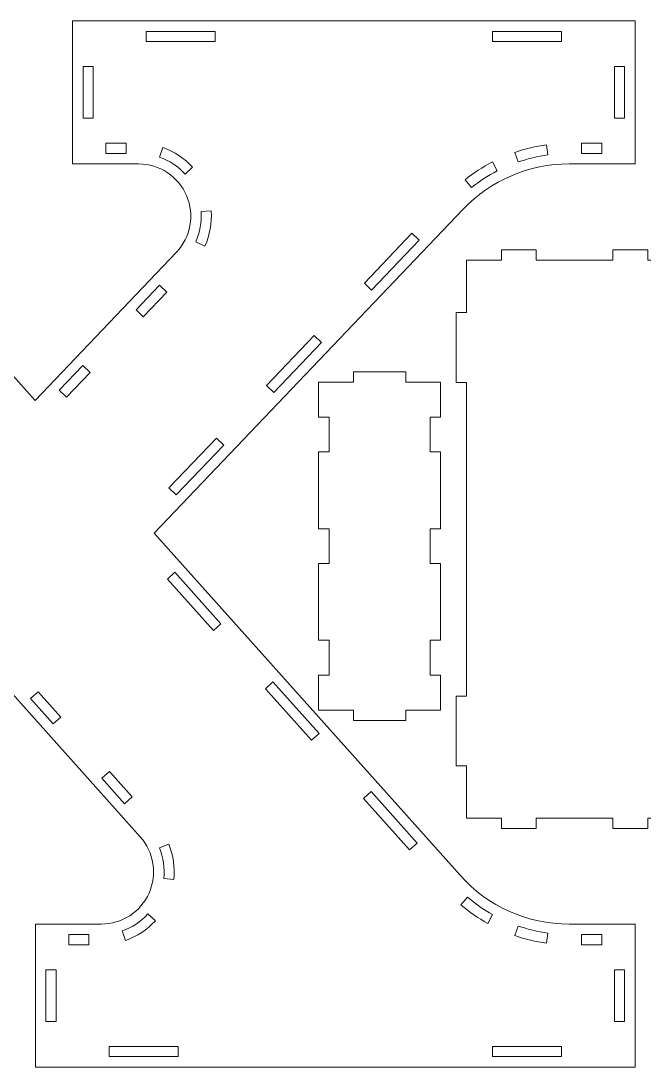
# Model space of a CAD drawing. Header units: millimetres. Extents: x -357 to 357, y -682 to 682.
# Drawn here: x -181.2 to -2.4, y -475.9 to -175.9 of the extents above; entities that cross this region are included whole.
import ezdxf

# ---------------------------------------------------------------- set-up
doc = ezdxf.new("R2010")
doc.units = ezdxf.units.MM
doc.header["$MEASUREMENT"] = 0
doc.layers.add('Camada 1', color=7, linetype='Continuous')

msp = doc.modelspace()

# ---------------------------------------------------------------- linework, layer by layer
at = {"layer": 'Camada 1', "color": 250, "lineweight": 20}
for points, knots in [([(-185.2397, -367.0483), (-185.2397, -367.0483), (-225.7546, -409.4988), (-225.7546, -409.4988), (-225.7546, -409.4988), (-229.8812, -413.8225), (-231.0453, -420.2617), (-228.6937, -425.7566), (-228.6937, -425.7566), (-226.3318, -431.2759), (-220.907, -434.8551), (-214.9035, -434.8551), (-214.9035, -434.8551), (-214.9035, -434.8551), (-196.0072, -434.8551), (-196.0072, -434.8551), (-196.0072, -434.8551), (-196.0072, -434.8551), (-196.0072, -475.8551), (-196.0072, -475.8551), (-196.0072, -475.8551), (-196.0072, -475.8551), (-357.3245, -475.8551), (-357.3245, -475.8551), (-357.3245, -475.8551), (-357.3245, -475.8551), (-357.3245, -434.8551), (-357.3245, -434.8551), (-357.3245, -434.8551), (-357.3245, -434.8551), (-338.4282, -434.8551), (-338.4282, -434.8551), (-338.4282, -434.8551), (-326.9497, -434.8551), (-315.9701, -430.1564), (-308.0451, -421.8528), (-308.0451, -421.8528), (-308.0451, -421.8528), (-219.3559, -328.9267), (-219.3559, -328.9267), (-219.3559, -328.9267), (-219.3559, -328.9267), (-307.1311, -230.8463), (-307.1311, -230.8463), (-307.1311, -230.8463), (-315.0983, -221.9437), (-326.4811, -216.8551), (-338.4282, -216.8551), (-338.4282, -216.8551), (-338.4282, -216.8551), (-357.3245, -216.8551), (-357.3245, -216.8551), (-357.3245, -216.8551), (-357.3245, -216.8551), (-357.3245, -175.8551), (-357.3245, -175.8551), (-357.3245, -175.8551), (-357.3245, -175.8551), (-185.3418, -175.8551), (-185.3418, -175.8551), (-185.3418, -175.8551), (-185.3418, -175.8551), (-185.3418, -216.8551), (-185.3418, -216.8551), (-185.3418, -216.8551), (-185.3418, -216.8551), (-204.2381, -216.8551), (-204.2381, -216.8551), (-204.2381, -216.8551), (-210.1542, -216.8551), (-215.5175, -220.3322), (-217.932, -225.7332), (-217.932, -225.7332), (-220.3419, -231.124), (-219.3534, -237.4581), (-215.4156, -241.8583), (-215.4156, -241.8583), (-215.4156, -241.8583), (-177.1093, -284.6619), (-177.1093, -284.6619), (-177.1093, -284.6619), (-177.1093, -284.6619), (-136.5944, -242.2114), (-136.5944, -242.2114), (-136.5944, -242.2114), (-132.4678, -237.8877), (-131.3038, -231.4486), (-133.6553, -225.9537), (-133.6553, -225.9537), (-136.0172, -220.4344), (-141.442, -216.8551), (-147.4455, -216.8551), (-147.4455, -216.8551), (-147.4455, -216.8551), (-166.3418, -216.8551), (-166.3418, -216.8551), (-166.3418, -216.8551), (-166.3418, -216.8551), (-166.3418, -175.8551), (-166.3418, -175.8551), (-166.3418, -175.8551), (-166.3418, -175.8551), (-5.0245, -175.8551), (-5.0245, -175.8551), (-5.0245, -175.8551), (-5.0245, -175.8551), (-5.0245, -216.8551), (-5.0245, -216.8551), (-5.0245, -216.8551), (-5.0245, -216.8551), (-23.9208, -216.8551), (-23.9208, -216.8551), (-23.9208, -216.8551), (-35.3993, -216.8551), (-46.3789, -221.5538), (-54.3039, -229.8574), (-54.3039, -229.8574), (-54.3039, -229.8574), (-142.9931, -322.7835), (-142.9931, -322.7835), (-142.9931, -322.7835), (-142.9931, -322.7835), (-55.2179, -420.8639), (-55.2179, -420.8639), (-55.2179, -420.8639), (-47.2507, -429.7665), (-35.8679, -434.8551), (-23.9208, -434.8551), (-23.9208, -434.8551), (-23.9208, -434.8551), (-5.0245, -434.8551), (-5.0245, -434.8551), (-5.0245, -434.8551), (-5.0245, -434.8551), (-5.0245, -475.8551), (-5.0245, -475.8551), (-5.0245, -475.8551), (-5.0245, -475.8551), (-177.0072, -475.8551), (-177.0072, -475.8551), (-177.0072, -475.8551), (-177.0072, -475.8551), (-177.0072, -434.8551), (-177.0072, -434.8551), (-177.0072, -434.8551), (-177.0072, -434.8551), (-158.1109, -434.8551), (-158.1109, -434.8551), (-158.1109, -434.8551), (-152.1947, -434.8551), (-146.8315, -431.378), (-144.417, -425.9769), (-144.417, -425.9769), (-142.0071, -420.5862), (-142.9955, -414.2522), (-146.9333, -409.852), (-146.9333, -409.852), (-146.9333, -409.852), (-185.2397, -367.0483), (-185.2397, -367.0483)], [0, 0, 0, 0, 0.02439024, 0.02439024, 0.02439024, 0.02439024, 0.04878049, 0.04878049, 0.04878049, 0.04878049, 0.07317073, 0.07317073, 0.07317073, 0.07317073, 0.09756098, 0.09756098, 0.09756098, 0.09756098, 0.12195122, 0.12195122, 0.12195122, 0.12195122, 0.14634146, 0.14634146, 0.14634146, 0.14634146, 0.17073171, 0.17073171, 0.17073171, 0.17073171, 0.19512195, 0.19512195, 0.19512195, 0.19512195, 0.2195122, 0.2195122, 0.2195122, 0.2195122, 0.24390244, 0.24390244, 0.24390244, 0.24390244, 0.26829268, 0.26829268, 0.26829268, 0.26829268, 0.29268293, 0.29268293, 0.29268293, 0.29268293, 0.31707317, 0.31707317, 0.31707317, 0.31707317, 0.34146341, 0.34146341, 0.34146341, 0.34146341, 0.36585366, 0.36585366, 0.36585366, 0.36585366, 0.3902439, 0.3902439, 0.3902439, 0.3902439, 0.41463415, 0.41463415, 0.41463415, 0.41463415, 0.43902439, 0.43902439, 0.43902439, 0.43902439, 0.46341463, 0.46341463, 0.46341463, 0.46341463, 0.48780488, 0.48780488, 0.48780488, 0.48780488, 0.51219512, 0.51219512, 0.51219512, 0.51219512, 0.53658537, 0.53658537, 0.53658537, 0.53658537, 0.56097561, 0.56097561, 0.56097561, 0.56097561, 0.58536585, 0.58536585, 0.58536585, 0.58536585, 0.6097561, 0.6097561, 0.6097561, 0.6097561, 0.63414634, 0.63414634, 0.63414634, 0.63414634, 0.65853659, 0.65853659, 0.65853659, 0.65853659, 0.68292683, 0.68292683, 0.68292683, 0.68292683, 0.70731707, 0.70731707, 0.70731707, 0.70731707, 0.73170732, 0.73170732, 0.73170732, 0.73170732, 0.75609756, 0.75609756, 0.75609756, 0.75609756, 0.7804878, 0.7804878, 0.7804878, 0.7804878, 0.80487805, 0.80487805, 0.80487805, 0.80487805, 0.82926829, 0.82926829, 0.82926829, 0.82926829, 0.85365854, 0.85365854, 0.85365854, 0.85365854, 0.87804878, 0.87804878, 0.87804878, 0.87804878, 0.90243902, 0.90243902, 0.90243902, 0.90243902, 0.92682927, 0.92682927, 0.92682927, 0.92682927, 0.95121951, 0.95121951, 0.95121951, 0.95121951, 1, 1, 1, 1]), ([(-145.2418, -178.8551), (-145.2418, -178.8551), (-145.2418, -181.7551), (-145.2418, -181.7551), (-145.2418, -181.7551), (-145.2418, -181.7551), (-125.4418, -181.7551), (-125.4418, -181.7551), (-125.4418, -181.7551), (-125.4418, -181.7551), (-125.4418, -178.8551), (-125.4418, -178.8551), (-125.4418, -178.8551), (-125.4418, -178.8551), (-145.2418, -178.8551), (-145.2418, -178.8551)], [0, 0, 0, 0, 0.2, 0.2, 0.2, 0.2, 0.4, 0.4, 0.4, 0.4, 0.6, 0.6, 0.6, 0.6, 1, 1, 1, 1]), ([(-45.9245, -178.8551), (-45.9245, -178.8551), (-45.9245, -181.7551), (-45.9245, -181.7551), (-45.9245, -181.7551), (-45.9245, -181.7551), (-26.1245, -181.7551), (-26.1245, -181.7551), (-26.1245, -181.7551), (-26.1245, -181.7551), (-26.1245, -178.8551), (-26.1245, -178.8551), (-26.1245, -178.8551), (-26.1245, -178.8551), (-45.9245, -178.8551), (-45.9245, -178.8551)], [0, 0, 0, 0, 0.2, 0.2, 0.2, 0.2, 0.4, 0.4, 0.4, 0.4, 0.6, 0.6, 0.6, 0.6, 1, 1, 1, 1]), ([(-163.3418, -203.7551), (-163.3418, -203.7551), (-160.4418, -203.7551), (-160.4418, -203.7551), (-160.4418, -203.7551), (-160.4418, -203.7551), (-160.4418, -188.9551), (-160.4418, -188.9551), (-160.4418, -188.9551), (-160.4418, -188.9551), (-163.3418, -188.9551), (-163.3418, -188.9551), (-163.3418, -188.9551), (-163.3418, -188.9551), (-163.3418, -203.7551), (-163.3418, -203.7551)], [0, 0, 0, 0, 0.2, 0.2, 0.2, 0.2, 0.4, 0.4, 0.4, 0.4, 0.6, 0.6, 0.6, 0.6, 1, 1, 1, 1]), ([(-8.0245, -188.9551), (-8.0245, -188.9551), (-10.9245, -188.9551), (-10.9245, -188.9551), (-10.9245, -188.9551), (-10.9245, -188.9551), (-10.9245, -203.7551), (-10.9245, -203.7551), (-10.9245, -203.7551), (-10.9245, -203.7551), (-8.0245, -203.7551), (-8.0245, -203.7551), (-8.0245, -203.7551), (-8.0245, -203.7551), (-8.0245, -188.9551), (-8.0245, -188.9551)], [0, 0, 0, 0, 0.2, 0.2, 0.2, 0.2, 0.4, 0.4, 0.4, 0.4, 0.6, 0.6, 0.6, 0.6, 1, 1, 1, 1]), ([(-150.9937, -213.8551), (-150.9937, -213.8551), (-150.9937, -210.9551), (-150.9937, -210.9551), (-150.9937, -210.9551), (-150.9937, -210.9551), (-156.7937, -210.9551), (-156.7937, -210.9551), (-156.7937, -210.9551), (-156.7937, -210.9551), (-156.7937, -213.8551), (-156.7937, -213.8551), (-156.7937, -213.8551), (-156.7937, -213.8551), (-150.9937, -213.8551), (-150.9937, -213.8551)], [0, 0, 0, 0, 0.2, 0.2, 0.2, 0.2, 0.4, 0.4, 0.4, 0.4, 0.6, 0.6, 0.6, 0.6, 1, 1, 1, 1]), ([(-134.1054, -219.7695), (-134.1054, -219.7695), (-131.9458, -217.8348), (-131.9458, -217.8348), (-131.9458, -217.8348), (-134.2741, -215.2609), (-137.2096, -213.3057), (-140.482, -212.1493), (-140.482, -212.1493), (-140.482, -212.1493), (-141.4351, -214.8883), (-141.4351, -214.8883), (-141.4351, -214.8883), (-138.6279, -215.8834), (-136.1064, -217.5615), (-134.1054, -219.7695)], [0, 0, 0, 0, 0.2, 0.2, 0.2, 0.2, 0.4, 0.4, 0.4, 0.4, 0.6, 0.6, 0.6, 0.6, 1, 1, 1, 1]), ([(-30.0064, -214.2691), (-30.0064, -214.2691), (-30.3923, -211.3943), (-30.3923, -211.3943), (-30.3923, -211.3943), (-33.4966, -211.8176), (-36.5562, -212.5456), (-39.5185, -213.5658), (-39.5185, -213.5658), (-39.5185, -213.5658), (-38.5683, -216.3063), (-38.5683, -216.3063), (-38.5683, -216.3063), (-35.7989, -215.3529), (-32.9319, -214.6684), (-30.0064, -214.2691)], [0, 0, 0, 0, 0.2, 0.2, 0.2, 0.2, 0.4, 0.4, 0.4, 0.4, 0.6, 0.6, 0.6, 0.6, 1, 1, 1, 1]), ([(-14.5726, -213.8551), (-14.5726, -213.8551), (-14.5726, -210.9551), (-14.5726, -210.9551), (-14.5726, -210.9551), (-14.5726, -210.9551), (-20.3726, -210.9551), (-20.3726, -210.9551), (-20.3726, -210.9551), (-20.3726, -210.9551), (-20.3726, -213.8551), (-20.3726, -213.8551), (-20.3726, -213.8551), (-20.3726, -213.8551), (-14.5726, -213.8551), (-14.5726, -213.8551)], [0, 0, 0, 0, 0.2, 0.2, 0.2, 0.2, 0.4, 0.4, 0.4, 0.4, 0.6, 0.6, 0.6, 0.6, 1, 1, 1, 1]), ([(-44.5879, -218.8823), (-44.5879, -218.8823), (-45.9143, -216.3029), (-45.9143, -216.3029), (-45.9143, -216.3029), (-48.6975, -217.7414), (-51.3366, -219.4521), (-53.7861, -221.4055), (-53.7861, -221.4055), (-53.7861, -221.4055), (-51.9729, -223.6695), (-51.9729, -223.6695), (-51.9729, -223.6695), (-49.6642, -221.8289), (-47.1897, -220.2273), (-44.5879, -218.8823)], [0, 0, 0, 0, 0.2, 0.2, 0.2, 0.2, 0.4, 0.4, 0.4, 0.4, 0.6, 0.6, 0.6, 0.6, 1, 1, 1, 1]), ([(-131.022, -239.2215), (-131.022, -239.2215), (-128.3824, -240.423), (-128.3824, -240.423), (-128.3824, -240.423), (-126.9648, -237.2681), (-126.3484, -233.7719), (-126.6018, -230.3225), (-126.6018, -230.3225), (-126.6018, -230.3225), (-129.4925, -230.5489), (-129.4925, -230.5489), (-129.4925, -230.5489), (-129.2769, -233.5208), (-129.8036, -236.5038), (-131.022, -239.2215)], [0, 0, 0, 0, 0.2, 0.2, 0.2, 0.2, 0.4, 0.4, 0.4, 0.4, 0.6, 0.6, 0.6, 0.6, 1, 1, 1, 1]), ([(-66.8995, -238.7095), (-66.8995, -238.7095), (-68.9973, -236.7073), (-68.9973, -236.7073), (-68.9973, -236.7073), (-68.9973, -236.7073), (-82.6677, -251.0307), (-82.6677, -251.0307), (-82.6677, -251.0307), (-82.6677, -251.0307), (-80.5698, -253.0329), (-80.5698, -253.0329), (-80.5698, -253.0329), (-80.5698, -253.0329), (-66.8995, -238.7095), (-66.8995, -238.7095)], [0, 0, 0, 0, 0.2, 0.2, 0.2, 0.2, 0.4, 0.4, 0.4, 0.4, 0.6, 0.6, 0.6, 0.6, 1, 1, 1, 1]), ([(30.6345, -404.4844), (30.6345, -404.4844), (40.6344, -404.4844), (40.6344, -404.4844), (40.6344, -404.4844), (40.6344, -404.4844), (40.6344, -389.4845), (40.6344, -389.4845), (40.6344, -389.4845), (40.6344, -389.4845), (43.6344, -389.4845), (43.6344, -389.4845), (43.6344, -389.4845), (43.6344, -389.4845), (43.6344, -369.4845), (43.6344, -369.4845), (43.6344, -369.4845), (43.6344, -369.4845), (40.6344, -369.4845), (40.6344, -369.4845), (40.6344, -369.4845), (40.6344, -369.4845), (40.6344, -279.5023), (40.6344, -279.5023), (40.6344, -279.5023), (40.6344, -279.5023), (43.6344, -279.5023), (43.6344, -279.5023), (43.6344, -279.5023), (43.6344, -279.5023), (43.6344, -259.5023), (43.6344, -259.5023), (43.6344, -259.5023), (43.6344, -259.5023), (40.6344, -259.5023), (40.6344, -259.5023), (40.6344, -259.5023), (40.6344, -259.5023), (40.6344, -244.5024), (40.6344, -244.5024), (40.6344, -244.5024), (40.6344, -244.5024), (30.6345, -244.5024), (30.6345, -244.5024), (30.6345, -244.5024), (30.6345, -244.5024), (30.6345, -241.5024), (30.6345, -241.5024), (30.6345, -241.5024), (30.6345, -241.5024), (20.6345, -241.5024), (20.6345, -241.5024), (20.6345, -241.5024), (20.6345, -241.5024), (20.6345, -244.5024), (20.6345, -244.5024), (20.6345, -244.5024), (20.6345, -244.5024), (-1.3654, -244.5024), (-1.3654, -244.5024), (-1.3654, -244.5024), (-1.3654, -244.5024), (-1.3654, -241.5024), (-1.3654, -241.5024), (-1.3654, -241.5024), (-1.3654, -241.5024), (-11.3654, -241.5024), (-11.3654, -241.5024), (-11.3654, -241.5024), (-11.3654, -241.5024), (-11.3654, -244.5024), (-11.3654, -244.5024), (-11.3654, -244.5024), (-11.3654, -244.5024), (-33.3653, -244.5024), (-33.3653, -244.5024), (-33.3653, -244.5024), (-33.3653, -244.5024), (-33.3653, -241.5024), (-33.3653, -241.5024), (-33.3653, -241.5024), (-33.3653, -241.5024), (-43.3652, -241.5024), (-43.3652, -241.5024), (-43.3652, -241.5024), (-43.3652, -241.5024), (-43.3652, -244.5024), (-43.3652, -244.5024), (-43.3652, -244.5024), (-43.3652, -244.5024), (-53.3652, -244.5024), (-53.3652, -244.5024), (-53.3652, -244.5024), (-53.3652, -244.5024), (-53.3652, -259.5023), (-53.3652, -259.5023), (-53.3652, -259.5023), (-53.3652, -259.5023), (-56.3652, -259.5023), (-56.3652, -259.5023), (-56.3652, -259.5023), (-56.3652, -259.5023), (-56.3652, -279.5023), (-56.3652, -279.5023), (-56.3652, -279.5023), (-56.3652, -279.5023), (-53.3652, -279.5023), (-53.3652, -279.5023), (-53.3652, -279.5023), (-53.3652, -279.5023), (-53.3652, -369.4845), (-53.3652, -369.4845), (-53.3652, -369.4845), (-53.3652, -369.4845), (-56.3652, -369.4845), (-56.3652, -369.4845), (-56.3652, -369.4845), (-56.3652, -369.4845), (-56.3652, -389.4845), (-56.3652, -389.4845), (-56.3652, -389.4845), (-56.3652, -389.4845), (-53.3652, -389.4845), (-53.3652, -389.4845), (-53.3652, -389.4845), (-53.3652, -389.4845), (-53.3652, -404.4844), (-53.3652, -404.4844), (-53.3652, -404.4844), (-53.3652, -404.4844), (-43.3652, -404.4844), (-43.3652, -404.4844), (-43.3652, -404.4844), (-43.3652, -404.4844), (-43.3652, -407.4844), (-43.3652, -407.4844), (-43.3652, -407.4844), (-43.3652, -407.4844), (-33.3653, -407.4844), (-33.3653, -407.4844), (-33.3653, -407.4844), (-33.3653, -407.4844), (-33.3653, -404.4844), (-33.3653, -404.4844), (-33.3653, -404.4844), (-33.3653, -404.4844), (-11.3654, -404.4844), (-11.3654, -404.4844), (-11.3654, -404.4844), (-11.3654, -404.4844), (-11.3654, -407.4844), (-11.3654, -407.4844), (-11.3654, -407.4844), (-11.3654, -407.4844), (-1.3654, -407.4844), (-1.3654, -407.4844), (-1.3654, -407.4844), (-1.3654, -407.4844), (-1.3654, -404.4844), (-1.3654, -404.4844), (-1.3654, -404.4844), (-1.3654, -404.4844), (20.6345, -404.4844), (20.6345, -404.4844), (20.6345, -404.4844), (20.6345, -404.4844), (20.6345, -407.4844), (20.6345, -407.4844), (20.6345, -407.4844), (20.6345, -407.4844), (30.6345, -407.4844), (30.6345, -407.4844), (30.6345, -407.4844), (30.6345, -407.4844), (30.6345, -404.4844), (30.6345, -404.4844)], [0, 0, 0, 0, 0.02222222, 0.02222222, 0.02222222, 0.02222222, 0.04444444, 0.04444444, 0.04444444, 0.04444444, 0.06666667, 0.06666667, 0.06666667, 0.06666667, 0.08888889, 0.08888889, 0.08888889, 0.08888889, 0.11111111, 0.11111111, 0.11111111, 0.11111111, 0.13333333, 0.13333333, 0.13333333, 0.13333333, 0.15555556, 0.15555556, 0.15555556, 0.15555556, 0.17777778, 0.17777778, 0.17777778, 0.17777778, 0.2, 0.2, 0.2, 0.2, 0.22222222, 0.22222222, 0.22222222, 0.22222222, 0.24444444, 0.24444444, 0.24444444, 0.24444444, 0.26666667, 0.26666667, 0.26666667, 0.26666667, 0.28888889, 0.28888889, 0.28888889, 0.28888889, 0.31111111, 0.31111111, 0.31111111, 0.31111111, 0.33333333, 0.33333333, 0.33333333, 0.33333333, 0.35555556, 0.35555556, 0.35555556, 0.35555556, 0.37777778, 0.37777778, 0.37777778, 0.37777778, 0.4, 0.4, 0.4, 0.4, 0.42222222, 0.42222222, 0.42222222, 0.42222222, 0.44444444, 0.44444444, 0.44444444, 0.44444444, 0.46666667, 0.46666667, 0.46666667, 0.46666667, 0.48888889, 0.48888889, 0.48888889, 0.48888889, 0.51111111, 0.51111111, 0.51111111, 0.51111111, 0.53333333, 0.53333333, 0.53333333, 0.53333333, 0.55555556, 0.55555556, 0.55555556, 0.55555556, 0.57777778, 0.57777778, 0.57777778, 0.57777778, 0.6, 0.6, 0.6, 0.6, 0.62222222, 0.62222222, 0.62222222, 0.62222222, 0.64444444, 0.64444444, 0.64444444, 0.64444444, 0.66666667, 0.66666667, 0.66666667, 0.66666667, 0.68888889, 0.68888889, 0.68888889, 0.68888889, 0.71111111, 0.71111111, 0.71111111, 0.71111111, 0.73333333, 0.73333333, 0.73333333, 0.73333333, 0.75555556, 0.75555556, 0.75555556, 0.75555556, 0.77777778, 0.77777778, 0.77777778, 0.77777778, 0.8, 0.8, 0.8, 0.8, 0.82222222, 0.82222222, 0.82222222, 0.82222222, 0.84444444, 0.84444444, 0.84444444, 0.84444444, 0.86666667, 0.86666667, 0.86666667, 0.86666667, 0.88888889, 0.88888889, 0.88888889, 0.88888889, 0.91111111, 0.91111111, 0.91111111, 0.91111111, 0.93333333, 0.93333333, 0.93333333, 0.93333333, 0.95555556, 0.95555556, 0.95555556, 0.95555556, 1, 1, 1, 1]), ([(-148.1636, -258.6785), (-148.1636, -258.6785), (-146.0658, -260.6807), (-146.0658, -260.6807), (-146.0658, -260.6807), (-146.0658, -260.6807), (-139.2996, -253.5913), (-139.2996, -253.5913), (-139.2996, -253.5913), (-139.2996, -253.5913), (-141.3975, -251.5892), (-141.3975, -251.5892), (-141.3975, -251.5892), (-141.3975, -251.5892), (-148.1636, -258.6785), (-148.1636, -258.6785)], [0, 0, 0, 0, 0.2, 0.2, 0.2, 0.2, 0.4, 0.4, 0.4, 0.4, 0.6, 0.6, 0.6, 0.6, 1, 1, 1, 1]), ([(-94.9407, -268.0903), (-94.9407, -268.0903), (-97.0385, -266.0881), (-97.0385, -266.0881), (-97.0385, -266.0881), (-97.0385, -266.0881), (-110.7089, -280.4115), (-110.7089, -280.4115), (-110.7089, -280.4115), (-110.7089, -280.4115), (-108.611, -282.4138), (-108.611, -282.4138), (-108.611, -282.4138), (-108.611, -282.4138), (-94.9407, -268.0903), (-94.9407, -268.0903)], [0, 0, 0, 0, 0.2, 0.2, 0.2, 0.2, 0.4, 0.4, 0.4, 0.4, 0.6, 0.6, 0.6, 0.6, 1, 1, 1, 1]), ([(-170.2069, -281.7749), (-170.2069, -281.7749), (-168.1091, -283.7771), (-168.1091, -283.7771), (-168.1091, -283.7771), (-168.1091, -283.7771), (-161.3429, -276.6877), (-161.3429, -276.6877), (-161.3429, -276.6877), (-161.3429, -276.6877), (-163.4407, -274.6855), (-163.4407, -274.6855), (-163.4407, -274.6855), (-163.4407, -274.6855), (-170.2069, -281.7749), (-170.2069, -281.7749)], [0, 0, 0, 0, 0.2, 0.2, 0.2, 0.2, 0.4, 0.4, 0.4, 0.4, 0.6, 0.6, 0.6, 0.6, 1, 1, 1, 1]), ([(-60.8, -279.4699), (-60.8, -279.4699), (-70.8, -279.4699), (-70.8, -279.4699), (-70.8, -279.4699), (-70.8, -279.4699), (-70.8, -276.4699), (-70.8, -276.4699), (-70.8, -276.4699), (-70.8, -276.4699), (-85.8, -276.4699), (-85.8, -276.4699), (-85.8, -276.4699), (-85.8, -276.4699), (-85.8, -279.4699), (-85.8, -279.4699), (-85.8, -279.4699), (-85.8, -279.4699), (-95.8, -279.4699), (-95.8, -279.4699), (-95.8, -279.4699), (-95.8, -279.4699), (-95.8, -289.4699), (-95.8, -289.4699), (-95.8, -289.4699), (-95.8, -289.4699), (-92.8, -289.4699), (-92.8, -289.4699), (-92.8, -289.4699), (-92.8, -289.4699), (-92.8, -299.4699), (-92.8, -299.4699), (-92.8, -299.4699), (-92.8, -299.4699), (-95.8, -299.4699), (-95.8, -299.4699), (-95.8, -299.4699), (-95.8, -299.4699), (-95.8, -321.4699), (-95.8, -321.4699), (-95.8, -321.4699), (-95.8, -321.4699), (-92.8, -321.4699), (-92.8, -321.4699), (-92.8, -321.4699), (-92.8, -321.4699), (-92.8, -331.4699), (-92.8, -331.4699), (-92.8, -331.4699), (-92.8, -331.4699), (-95.8, -331.4699), (-95.8, -331.4699), (-95.8, -331.4699), (-95.8, -331.4699), (-95.8, -353.4699), (-95.8, -353.4699), (-95.8, -353.4699), (-95.8, -353.4699), (-92.8, -353.4699), (-92.8, -353.4699), (-92.8, -353.4699), (-92.8, -353.4699), (-92.8, -363.4699), (-92.8, -363.4699), (-92.8, -363.4699), (-92.8, -363.4699), (-95.8, -363.4699), (-95.8, -363.4699), (-95.8, -363.4699), (-95.8, -363.4699), (-95.8, -373.4699), (-95.8, -373.4699), (-95.8, -373.4699), (-95.8, -373.4699), (-85.8, -373.4699), (-85.8, -373.4699), (-85.8, -373.4699), (-85.8, -373.4699), (-85.8, -376.4699), (-85.8, -376.4699), (-85.8, -376.4699), (-85.8, -376.4699), (-70.8, -376.4699), (-70.8, -376.4699), (-70.8, -376.4699), (-70.8, -376.4699), (-70.8, -373.4699), (-70.8, -373.4699), (-70.8, -373.4699), (-70.8, -373.4699), (-60.8, -373.4699), (-60.8, -373.4699), (-60.8, -373.4699), (-60.8, -373.4699), (-60.8, -363.4699), (-60.8, -363.4699), (-60.8, -363.4699), (-60.8, -363.4699), (-63.8, -363.4699), (-63.8, -363.4699), (-63.8, -363.4699), (-63.8, -363.4699), (-63.8, -353.4699), (-63.8, -353.4699), (-63.8, -353.4699), (-63.8, -353.4699), (-60.8, -353.4699), (-60.8, -353.4699), (-60.8, -353.4699), (-60.8, -353.4699), (-60.8, -331.4699), (-60.8, -331.4699), (-60.8, -331.4699), (-60.8, -331.4699), (-63.8, -331.4699), (-63.8, -331.4699), (-63.8, -331.4699), (-63.8, -331.4699), (-63.8, -321.4699), (-63.8, -321.4699), (-63.8, -321.4699), (-63.8, -321.4699), (-60.8, -321.4699), (-60.8, -321.4699), (-60.8, -321.4699), (-60.8, -321.4699), (-60.8, -299.4699), (-60.8, -299.4699), (-60.8, -299.4699), (-60.8, -299.4699), (-63.8, -299.4699), (-63.8, -299.4699), (-63.8, -299.4699), (-63.8, -299.4699), (-63.8, -289.4699), (-63.8, -289.4699), (-63.8, -289.4699), (-63.8, -289.4699), (-60.8, -289.4699), (-60.8, -289.4699), (-60.8, -289.4699), (-60.8, -289.4699), (-60.8, -279.4699), (-60.8, -279.4699)], [0, 0, 0, 0, 0.02702703, 0.02702703, 0.02702703, 0.02702703, 0.05405405, 0.05405405, 0.05405405, 0.05405405, 0.08108108, 0.08108108, 0.08108108, 0.08108108, 0.10810811, 0.10810811, 0.10810811, 0.10810811, 0.13513514, 0.13513514, 0.13513514, 0.13513514, 0.16216216, 0.16216216, 0.16216216, 0.16216216, 0.18918919, 0.18918919, 0.18918919, 0.18918919, 0.21621622, 0.21621622, 0.21621622, 0.21621622, 0.24324324, 0.24324324, 0.24324324, 0.24324324, 0.27027027, 0.27027027, 0.27027027, 0.27027027, 0.2972973, 0.2972973, 0.2972973, 0.2972973, 0.32432432, 0.32432432, 0.32432432, 0.32432432, 0.35135135, 0.35135135, 0.35135135, 0.35135135, 0.37837838, 0.37837838, 0.37837838, 0.37837838, 0.40540541, 0.40540541, 0.40540541, 0.40540541, 0.43243243, 0.43243243, 0.43243243, 0.43243243, 0.45945946, 0.45945946, 0.45945946, 0.45945946, 0.48648649, 0.48648649, 0.48648649, 0.48648649, 0.51351351, 0.51351351, 0.51351351, 0.51351351, 0.54054054, 0.54054054, 0.54054054, 0.54054054, 0.56756757, 0.56756757, 0.56756757, 0.56756757, 0.59459459, 0.59459459, 0.59459459, 0.59459459, 0.62162162, 0.62162162, 0.62162162, 0.62162162, 0.64864865, 0.64864865, 0.64864865, 0.64864865, 0.67567568, 0.67567568, 0.67567568, 0.67567568, 0.7027027, 0.7027027, 0.7027027, 0.7027027, 0.72972973, 0.72972973, 0.72972973, 0.72972973, 0.75675676, 0.75675676, 0.75675676, 0.75675676, 0.78378378, 0.78378378, 0.78378378, 0.78378378, 0.81081081, 0.81081081, 0.81081081, 0.81081081, 0.83783784, 0.83783784, 0.83783784, 0.83783784, 0.86486486, 0.86486486, 0.86486486, 0.86486486, 0.89189189, 0.89189189, 0.89189189, 0.89189189, 0.91891892, 0.91891892, 0.91891892, 0.91891892, 0.94594595, 0.94594595, 0.94594595, 0.94594595, 1, 1, 1, 1]), ([(-122.9819, -297.4711), (-122.9819, -297.4711), (-125.0797, -295.4689), (-125.0797, -295.4689), (-125.0797, -295.4689), (-125.0797, -295.4689), (-138.7501, -309.7924), (-138.7501, -309.7924), (-138.7501, -309.7924), (-138.7501, -309.7924), (-136.6522, -311.7946), (-136.6522, -311.7946), (-136.6522, -311.7946), (-136.6522, -311.7946), (-122.9819, -297.4711), (-122.9819, -297.4711)], [0, 0, 0, 0, 0.2, 0.2, 0.2, 0.2, 0.4, 0.4, 0.4, 0.4, 0.6, 0.6, 0.6, 0.6, 1, 1, 1, 1]), ([(-137.0078, -333.9701), (-137.0078, -333.9701), (-139.1688, -335.904), (-139.1688, -335.904), (-139.1688, -335.904), (-139.1688, -335.904), (-125.9647, -350.6584), (-125.9647, -350.6584), (-125.9647, -350.6584), (-125.9647, -350.6584), (-123.8036, -348.7244), (-123.8036, -348.7244), (-123.8036, -348.7244), (-123.8036, -348.7244), (-137.0078, -333.9701), (-137.0078, -333.9701)], [0, 0, 0, 0, 0.2, 0.2, 0.2, 0.2, 0.4, 0.4, 0.4, 0.4, 0.6, 0.6, 0.6, 0.6, 1, 1, 1, 1]), ([(-108.8675, -365.4141), (-108.8675, -365.4141), (-111.0286, -367.348), (-111.0286, -367.348), (-111.0286, -367.348), (-111.0286, -367.348), (-97.8245, -382.1024), (-97.8245, -382.1024), (-97.8245, -382.1024), (-97.8245, -382.1024), (-95.6634, -380.1685), (-95.6634, -380.1685), (-95.6634, -380.1685), (-95.6634, -380.1685), (-108.8675, -365.4141), (-108.8675, -365.4141)], [0, 0, 0, 0, 0.2, 0.2, 0.2, 0.2, 0.4, 0.4, 0.4, 0.4, 0.6, 0.6, 0.6, 0.6, 1, 1, 1, 1]), ([(-171.898, -377.4578), (-171.898, -377.4578), (-169.737, -375.5239), (-169.737, -375.5239), (-169.737, -375.5239), (-169.737, -375.5239), (-176.2723, -368.2212), (-176.2723, -368.2212), (-176.2723, -368.2212), (-176.2723, -368.2212), (-178.4333, -370.1552), (-178.4333, -370.1552), (-178.4333, -370.1552), (-178.4333, -370.1552), (-171.898, -377.4578), (-171.898, -377.4578)], [0, 0, 0, 0, 0.2, 0.2, 0.2, 0.2, 0.4, 0.4, 0.4, 0.4, 0.6, 0.6, 0.6, 0.6, 1, 1, 1, 1]), ([(-151.4332, -400.3252), (-151.4332, -400.3252), (-149.2723, -398.3912), (-149.2723, -398.3912), (-149.2723, -398.3912), (-149.2723, -398.3912), (-155.8077, -391.0885), (-155.8077, -391.0885), (-155.8077, -391.0885), (-155.8077, -391.0885), (-157.9687, -393.0225), (-157.9687, -393.0225), (-157.9687, -393.0225), (-157.9687, -393.0225), (-151.4332, -400.3252), (-151.4332, -400.3252)], [0, 0, 0, 0, 0.2, 0.2, 0.2, 0.2, 0.4, 0.4, 0.4, 0.4, 0.6, 0.6, 0.6, 0.6, 1, 1, 1, 1]), ([(-80.7273, -396.8581), (-80.7273, -396.8581), (-82.8883, -398.792), (-82.8883, -398.792), (-82.8883, -398.792), (-82.8883, -398.792), (-69.6842, -413.5464), (-69.6842, -413.5464), (-69.6842, -413.5464), (-69.6842, -413.5464), (-67.5232, -411.6125), (-67.5232, -411.6125), (-67.5232, -411.6125), (-67.5232, -411.6125), (-80.7273, -396.8581), (-80.7273, -396.8581)], [0, 0, 0, 0, 0.2, 0.2, 0.2, 0.2, 0.4, 0.4, 0.4, 0.4, 0.6, 0.6, 0.6, 0.6, 1, 1, 1, 1]), ([(-140.2095, -421.7362), (-140.2095, -421.7362), (-137.327, -422.0552), (-137.327, -422.0552), (-137.327, -422.0552), (-136.9619, -418.6052), (-137.4628, -415.1113), (-138.7828, -411.903), (-138.7828, -411.903), (-138.7828, -411.903), (-141.4594, -413.0191), (-141.4594, -413.0191), (-141.4594, -413.0191), (-140.3294, -415.7733), (-139.8983, -418.7713), (-140.2095, -421.7362)], [0, 0, 0, 0, 0.2, 0.2, 0.2, 0.2, 0.4, 0.4, 0.4, 0.4, 0.6, 0.6, 0.6, 0.6, 1, 1, 1, 1]), ([(-53.0866, -427.1234), (-53.0866, -427.1234), (-54.9714, -429.328), (-54.9714, -429.328), (-54.9714, -429.328), (-52.5858, -431.3589), (-50.0029, -433.1533), (-47.2672, -434.6803), (-47.2672, -434.6803), (-47.2672, -434.6803), (-45.8588, -432.1448), (-45.8588, -432.1448), (-45.8588, -432.1448), (-48.4151, -430.7175), (-50.8373, -429.0379), (-53.0866, -427.1234)], [0, 0, 0, 0, 0.2, 0.2, 0.2, 0.2, 0.4, 0.4, 0.4, 0.4, 0.6, 0.6, 0.6, 0.6, 1, 1, 1, 1]), ([(-152.1004, -436.8221), (-152.1004, -436.8221), (-151.1473, -439.5609), (-151.1473, -439.5609), (-151.1473, -439.5609), (-147.8749, -438.4045), (-144.9394, -436.4493), (-142.6112, -433.8754), (-142.6112, -433.8754), (-142.6112, -433.8754), (-144.7712, -431.9403), (-144.7712, -431.9403), (-144.7712, -431.9403), (-146.7731, -434.1493), (-149.2945, -435.8276), (-152.1004, -436.8221)], [0, 0, 0, 0, 0.2, 0.2, 0.2, 0.2, 0.4, 0.4, 0.4, 0.4, 0.6, 0.6, 0.6, 0.6, 1, 1, 1, 1]), ([(-167.459, -437.8551), (-167.459, -437.8551), (-167.459, -440.7551), (-167.459, -440.7551), (-167.459, -440.7551), (-167.459, -440.7551), (-161.659, -440.7551), (-161.659, -440.7551), (-161.659, -440.7551), (-161.659, -440.7551), (-161.659, -437.8551), (-161.659, -437.8551), (-161.659, -437.8551), (-161.659, -437.8551), (-167.459, -437.8551), (-167.459, -437.8551)], [0, 0, 0, 0, 0.2, 0.2, 0.2, 0.2, 0.4, 0.4, 0.4, 0.4, 0.6, 0.6, 0.6, 0.6, 1, 1, 1, 1]), ([(-38.5683, -435.4039), (-38.5683, -435.4039), (-39.5185, -438.1444), (-39.5185, -438.1444), (-39.5185, -438.1444), (-36.5562, -439.1646), (-33.4966, -439.8926), (-30.3923, -440.3159), (-30.3923, -440.3159), (-30.3923, -440.3159), (-30.0064, -437.4412), (-30.0064, -437.4412), (-30.0064, -437.4412), (-32.933, -437.0417), (-35.8, -436.3571), (-38.5683, -435.4039)], [0, 0, 0, 0, 0.2, 0.2, 0.2, 0.2, 0.4, 0.4, 0.4, 0.4, 0.6, 0.6, 0.6, 0.6, 1, 1, 1, 1]), ([(-20.3726, -437.8551), (-20.3726, -437.8551), (-20.3726, -440.7551), (-20.3726, -440.7551), (-20.3726, -440.7551), (-20.3726, -440.7551), (-14.5726, -440.7551), (-14.5726, -440.7551), (-14.5726, -440.7551), (-14.5726, -440.7551), (-14.5726, -437.8551), (-14.5726, -437.8551), (-14.5726, -437.8551), (-14.5726, -437.8551), (-20.3726, -437.8551), (-20.3726, -437.8551)], [0, 0, 0, 0, 0.2, 0.2, 0.2, 0.2, 0.4, 0.4, 0.4, 0.4, 0.6, 0.6, 0.6, 0.6, 1, 1, 1, 1]), ([(-174.0072, -462.7551), (-174.0072, -462.7551), (-171.1072, -462.7551), (-171.1072, -462.7551), (-171.1072, -462.7551), (-171.1072, -462.7551), (-171.1072, -447.9551), (-171.1072, -447.9551), (-171.1072, -447.9551), (-171.1072, -447.9551), (-174.0072, -447.9551), (-174.0072, -447.9551), (-174.0072, -447.9551), (-174.0072, -447.9551), (-174.0072, -462.7551), (-174.0072, -462.7551)], [0, 0, 0, 0, 0.2, 0.2, 0.2, 0.2, 0.4, 0.4, 0.4, 0.4, 0.6, 0.6, 0.6, 0.6, 1, 1, 1, 1]), ([(-8.0245, -447.9551), (-8.0245, -447.9551), (-10.9245, -447.9551), (-10.9245, -447.9551), (-10.9245, -447.9551), (-10.9245, -447.9551), (-10.9245, -462.7551), (-10.9245, -462.7551), (-10.9245, -462.7551), (-10.9245, -462.7551), (-8.0245, -462.7551), (-8.0245, -462.7551), (-8.0245, -462.7551), (-8.0245, -462.7551), (-8.0245, -447.9551), (-8.0245, -447.9551)], [0, 0, 0, 0, 0.2, 0.2, 0.2, 0.2, 0.4, 0.4, 0.4, 0.4, 0.6, 0.6, 0.6, 0.6, 1, 1, 1, 1]), ([(-136.1072, -472.8551), (-136.1072, -472.8551), (-136.1072, -469.9551), (-136.1072, -469.9551), (-136.1072, -469.9551), (-136.1072, -469.9551), (-155.9072, -469.9551), (-155.9072, -469.9551), (-155.9072, -469.9551), (-155.9072, -469.9551), (-155.9072, -472.8551), (-155.9072, -472.8551), (-155.9072, -472.8551), (-155.9072, -472.8551), (-136.1072, -472.8551), (-136.1072, -472.8551)], [0, 0, 0, 0, 0.2, 0.2, 0.2, 0.2, 0.4, 0.4, 0.4, 0.4, 0.6, 0.6, 0.6, 0.6, 1, 1, 1, 1]), ([(-26.1245, -472.8551), (-26.1245, -472.8551), (-26.1245, -469.9551), (-26.1245, -469.9551), (-26.1245, -469.9551), (-26.1245, -469.9551), (-45.9245, -469.9551), (-45.9245, -469.9551), (-45.9245, -469.9551), (-45.9245, -469.9551), (-45.9245, -472.8551), (-45.9245, -472.8551), (-45.9245, -472.8551), (-45.9245, -472.8551), (-26.1245, -472.8551), (-26.1245, -472.8551)], [0, 0, 0, 0, 0.2, 0.2, 0.2, 0.2, 0.4, 0.4, 0.4, 0.4, 0.6, 0.6, 0.6, 0.6, 1, 1, 1, 1])]:
    msp.add_open_spline(points, degree=3, knots=knots, dxfattribs=at)

doc.saveas('drawing.dxf')
